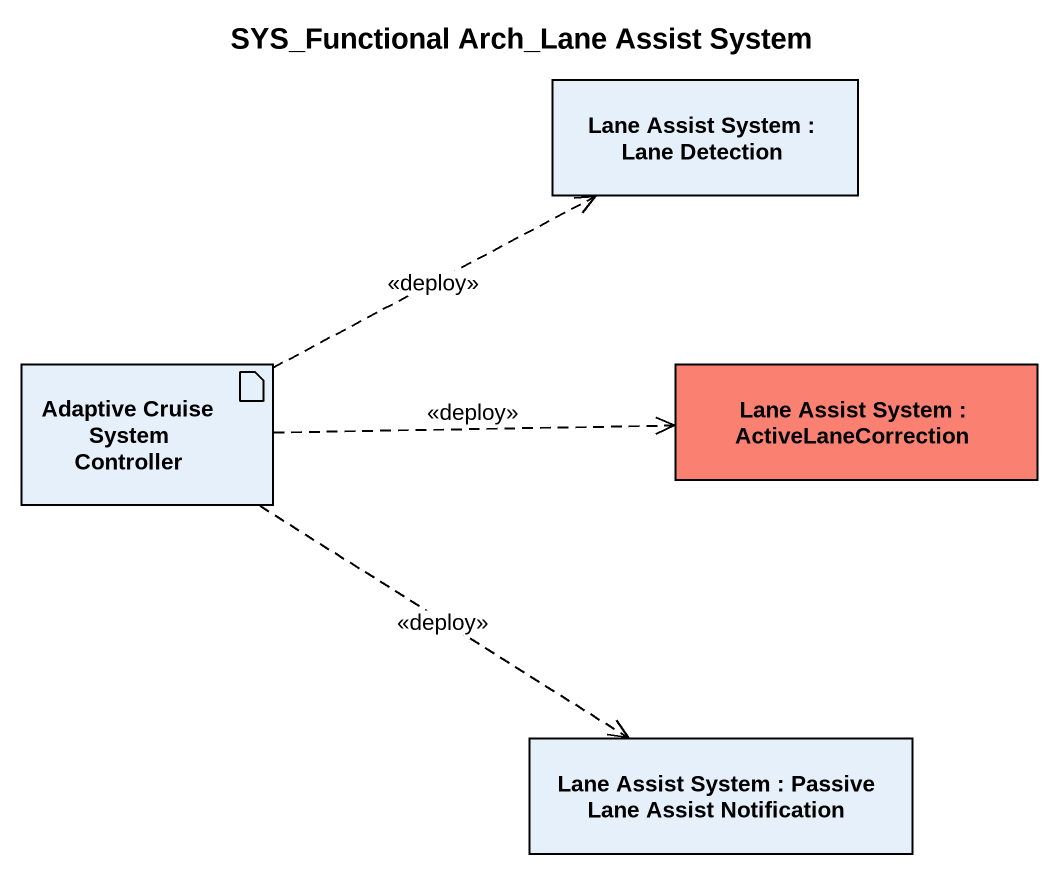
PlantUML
@startuml
title SYS_Functional Arch_Lane Assist System
rectangle "Lane Assist System : Lane Detection" as Lane_Assist_System
artifact "Adaptive Cruise System Controller" as Adaptive_Cruise_System
rectangle "Lane Assist System : ActiveLaneCorrection" as Lane_Assist_System_2 #FA8072
rectangle "Lane Assist System : Passive Lane Assist Notification" as Lane_Assist_System_3
Adaptive_Cruise_System .right.> Lane_Assist_System : <<deploy>>
Adaptive_Cruise_System .right.> Lane_Assist_System_2 : <<deploy>>
Adaptive_Cruise_System ..> Lane_Assist_System_3 : <<deploy>>
@enduml
